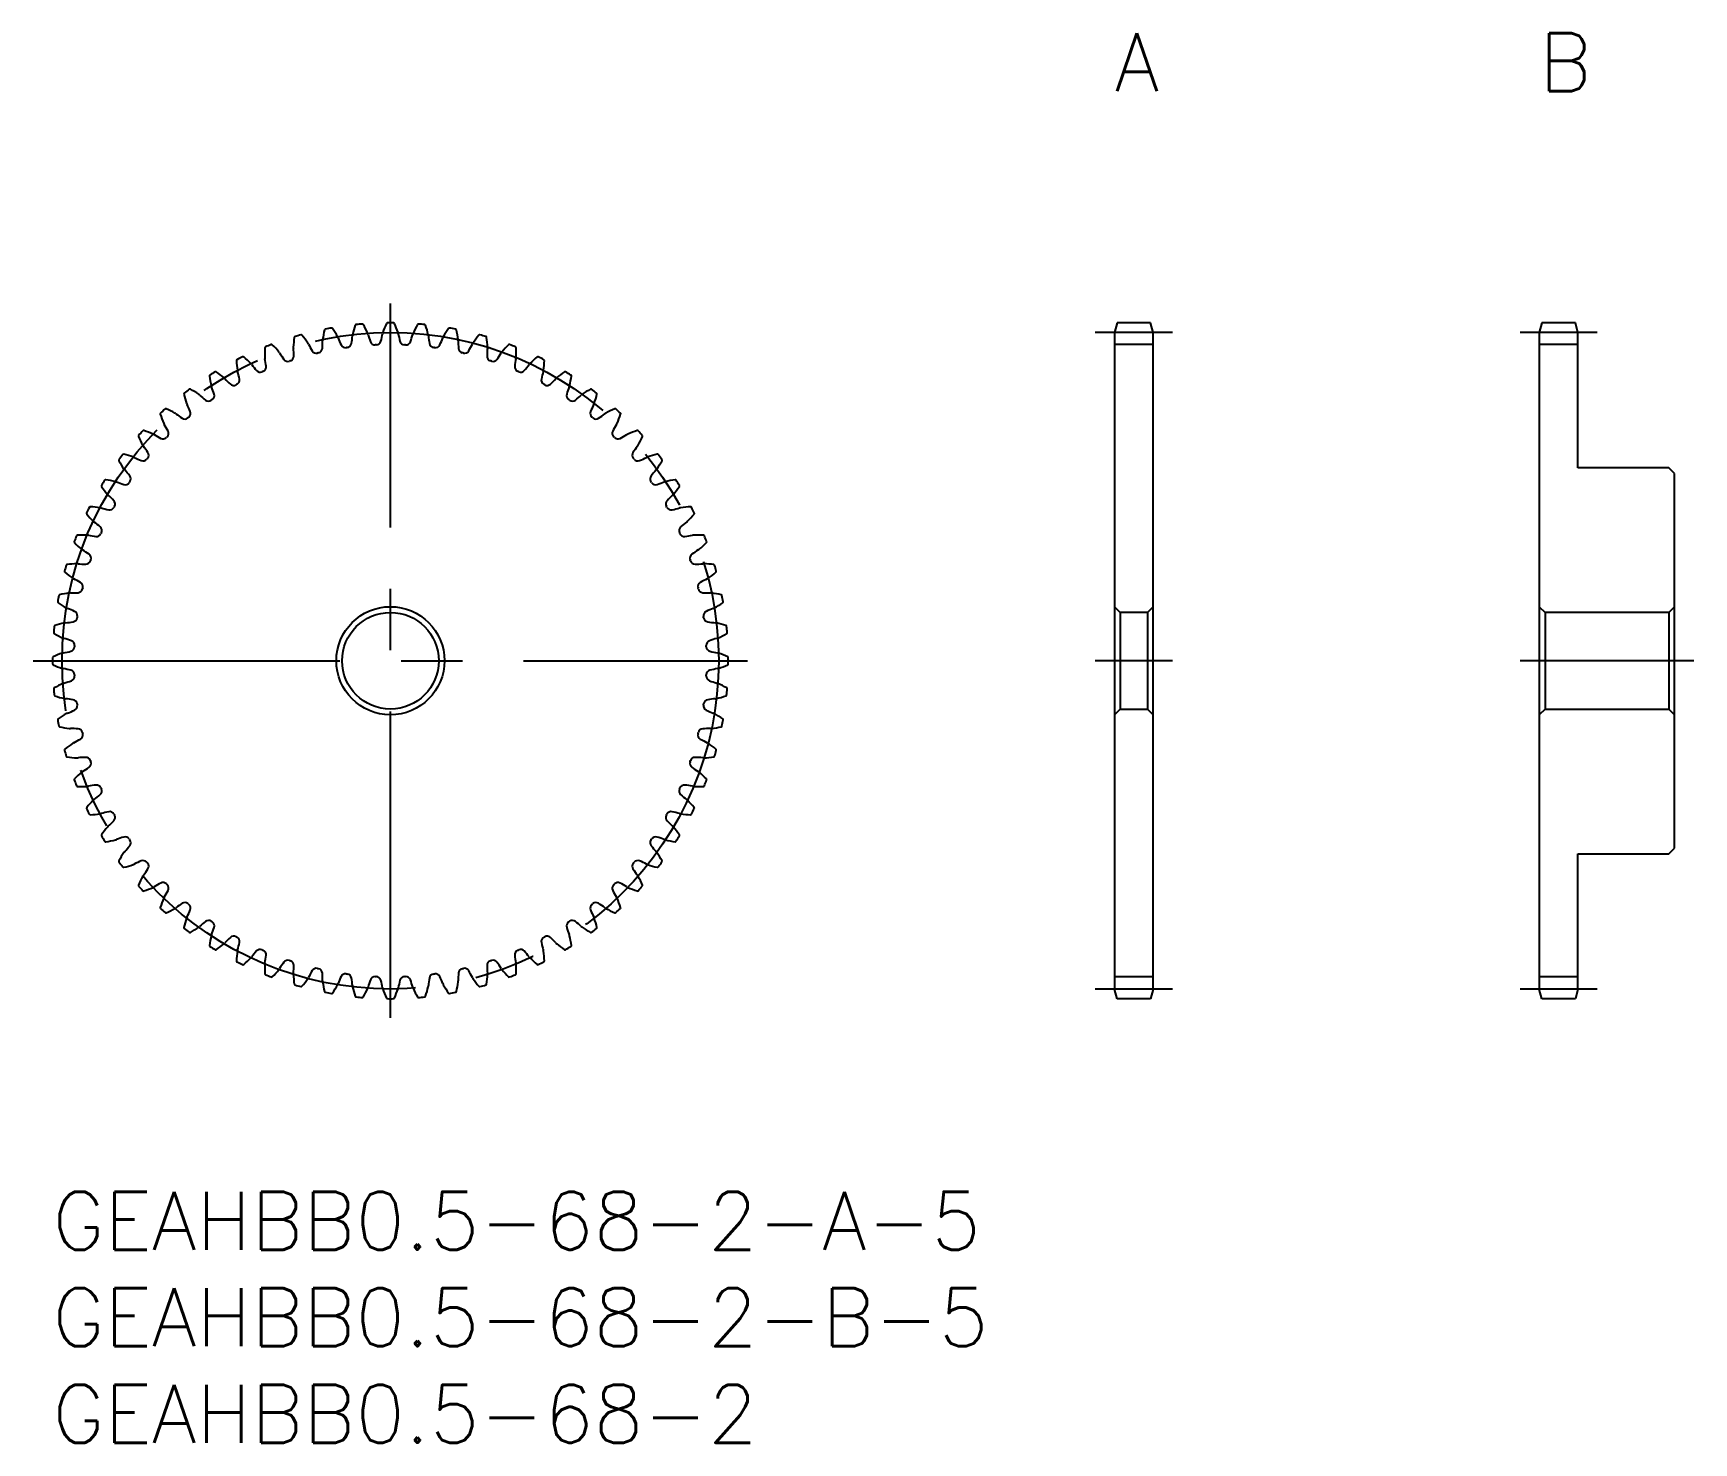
# Model space of a CAD drawing. Extents: x -1 to 85, y -13 to 60.
import ezdxf

# ---------------------------------------------------------------- set-up
doc = ezdxf.new("R2010")
doc.units = 0
doc.header["$LTSCALE"] = 0.5
doc.linetypes.add('CENTER', pattern=[50.8, 31.75, -6.35, 6.35, -6.35])
for name, color, linetype in [('MSM_CENTER', 1, 'CENTER'), ('MSM_CONTINUOUS', 7, 'CONTINUOUS'), ('MSM_PART_NUMBER', 7, 'CONTINUOUS')]:
    doc.layers.add(name, color=color, linetype=linetype)
doc.styles.get("Standard").update_dxf_attribs({"font": 'txt.shx', "height": 3, "bigfont": 'bigfont.shx'})

# ---------------------------------------------------------------- blocks, each defined once
blk = doc.blocks.new('*U2')
at = {"layer": 'MSM_PART_NUMBER'}
blk.add_text('GEAHBB0.5-68-2-A-5', height=3, dxfattribs=at).set_placement((0, -3))
blk = doc.blocks.new('*U3')
at = {"layer": 'MSM_PART_NUMBER'}
blk.add_text('GEAHBB0.5-68-2-B-5', height=3, dxfattribs=at).set_placement((0, -8))
blk = doc.blocks.new('*U4')
at = {"layer": 'MSM_PART_NUMBER'}
blk.add_text('GEAHBB0.5-68-2', height=3, dxfattribs=at).set_placement((0, -13))
blk = doc.blocks.new('*U5')
at = {"layer": 'MSM_PART_NUMBER'}
blk.add_text('A', height=3, dxfattribs=at).set_placement((55, 57))
blk = doc.blocks.new('*U6')
at = {"layer": 'MSM_PART_NUMBER'}
blk.add_text('B', height=3, dxfattribs=at).set_placement((77, 57))

msp = doc.modelspace()

# ---------------------------------------------------------------- linework, layer by layer
at = {"layer": 'MSM_CENTER'}
for p, q in [((17.5, 9), (17.5, 46)), ((58, 44.5), (54, 44.5)), ((80, 44.5), (76, 44.5)), ((-1, 27.5), (36, 27.5)), ((58, 27.5), (54, 27.5)), ((85, 27.5), (76, 27.5)), ((58, 10.5), (54, 10.5)), ((80, 10.5), (76, 10.5))]:
    msp.add_line(p, q, dxfattribs=at)
msp.add_circle((17.5, 27.5), 17, dxfattribs=at)
at = {"layer": 'MSM_CONTINUOUS'}
for p, q in [((55.134, 45), (55, 44.5)), ((56.866, 45), (55.134, 45)), ((57, 44.5), (56.866, 45)), ((77.134, 45), (77, 44.5)), ((78.866, 45), (77.134, 45)), ((79, 44.5), (78.866, 45)), ((55, 44.5), (55, 10.5)), ((57, 43.875), (55, 43.875)), ((57, 10.5), (57, 44.5)), ((77, 44.5), (77, 10.5)), ((79, 43.875), (77, 43.875)), ((79, 37.5), (79, 44.5)), ((83.7, 37.5), (79, 37.5)), ((84, 37.2), (83.7, 37.5)), ((84, 17.8), (84, 37.2)), ((55, 30.3), (55.3, 30)), ((56.7, 30), (57, 30.3)), ((77, 30.3), (77.3, 30)), ((83.7, 30), (84, 30.3)), ((55.3, 30), (55.3, 25)), ((56.7, 30), (55.3, 30)), ((56.7, 30), (56.7, 25)), ((77.3, 30), (77.3, 25)), ((83.7, 30), (77.3, 30)), ((83.7, 30), (83.7, 25)), ((55.3, 25), (55, 24.7)), ((55.3, 25), (56.7, 25)), ((57, 24.7), (56.7, 25)), ((77.3, 25), (77, 24.7)), ((77.3, 25), (83.7, 25)), ((84, 24.7), (83.7, 25)), ((79, 10.5), (79, 17.5)), ((79, 17.5), (83.7, 17.5)), ((83.7, 17.5), (84, 17.8)), ((57, 11.125), (55, 11.125)), ((55.134, 10), (55, 10.5)), ((57, 10.5), (56.866, 10)), ((79, 11.125), (77, 11.125)), ((77.134, 10), (77, 10.5)), ((79, 10.5), (78.866, 10)), ((56.866, 10), (55.134, 10)), ((78.866, 10), (77.134, 10))]:
    msp.add_line(p, q, dxfattribs=at)
for radius in [2.8, 2.5]:
    msp.add_circle((17.5, 27.5), radius, dxfattribs=at)
for centre, radius, start, end in [((17.5, 27.5), 17.5, 100.05427, 101.1222), ((14.454, 44.682), 0.05, 34.40831, 100.05429), ((21.054, 43.075), 5.667, 161.47404, 166.61765), ((15.728, 44.86), 0.05, 95.82847, 161.47407), ((17.5, 27.5), 17.5, 94.76015, 95.82808), ((16.052, 44.89), 0.05, 29.1142, 94.76013), ((11.145, 42.157), 5.667, 23.97059, 29.1142), ((22.476, 42.681), 5.667, 156.17992, 161.32353), ((17.337, 44.949), 0.05, 90.53397, 156.17995), ((17.5, 27.5), 17.5, 89.46603, 90.53397), ((17.663, 44.949), 0.05, 23.82008, 89.46603), ((12.524, 42.681), 5.667, 18.67647, 23.82008), ((23.855, 42.157), 5.667, 150.8858, 156.02941), ((18.948, 44.89), 0.05, 85.23946, 150.88573), ((17.5, 27.5), 17.5, 84.17192, 85.23985), ((19.272, 44.86), 0.05, 18.52596, 84.17201), ((13.946, 43.075), 5.667, 13.38235, 18.52596), ((20.546, 44.682), 0.05, 79.94534, 145.59161), ((17.5, 27.5), 17.5, 78.8778, 79.94573), ((17.5, 27.5), 17.5, 110.6425, 111.71044), ((11.348, 43.83), 0.05, 44.99655, 110.64253), ((7.376, 39.858), 5.667, 39.85294, 44.99655), ((18.131, 43.463), 5.667, 172.06227, 177.20588), ((12.568, 44.239), 0.05, 106.41632, 172.06224), ((17.5, 27.5), 17.5, 105.34839, 106.41632), ((12.881, 44.328), 0.05, 39.70243, 105.34842), ((8.56, 40.74), 5.667, 34.55882, 39.70243), ((12.885, 43.719), 0.414, 26.01486, 34.55882), ((17.956, 46.201), 5.231, 206.08944, 210.46292), ((8.756, 44.038), 5.231, 356.00767, 0.38114), ((14.401, 44.076), 0.414, 171.91176, 180.45573), ((19.601, 43.337), 5.667, 166.76816, 171.91176), ((14.134, 44.622), 0.05, 101.12259, 166.76819), ((9.82, 41.508), 5.667, 29.26471, 34.40831), ((14.401, 44.076), 0.414, 20.72074, 29.26471), ((19.679, 46.079), 5.231, 200.79533, 205.16881), ((15.235, 43.97), 0.25, 277.83026, 350.71357), ((10.32, 44.774), 5.231, 350.71355, 355.08703), ((15.944, 44.291), 0.414, 166.61765, 175.16161), ((15.944, 44.291), 0.414, 15.42662, 23.97059), ((21.384, 45.799), 5.231, 195.50121, 199.87469), ((16.7, 44.106), 0.25, 199.8747, 272.75797), ((16.764, 44.109), 0.25, 272.53614, 345.41943), ((11.944, 45.363), 5.231, 345.41943, 349.79291), ((17.5, 44.363), 0.414, 161.32353, 169.86749), ((17.5, 44.363), 0.414, 10.13251, 18.67647), ((23.056, 45.363), 5.231, 190.20709, 194.58057), ((18.236, 44.109), 0.25, 194.58058, 267.46386), ((18.3, 44.106), 0.25, 267.24203, 340.12533), ((13.616, 45.799), 5.231, 340.12531, 344.49879), ((19.056, 44.291), 0.414, 156.02939, 164.57338), ((19.056, 44.291), 0.414, 4.83839, 13.38237), ((24.68, 44.774), 5.231, 184.91297, 189.28645), ((19.765, 43.97), 0.25, 189.28642, 262.16974), ((15.321, 46.079), 5.231, 334.8312, 339.20467), ((20.599, 44.076), 0.414, 150.73527, 159.27926), ((25.18, 41.508), 5.667, 145.59169, 150.73529), ((20.866, 44.622), 0.05, 13.23184, 78.87789), ((15.399, 43.337), 5.667, 8.08824, 13.23184), ((20.599, 44.076), 0.414, 359.54427, 8.08826), ((26.244, 44.038), 5.231, 179.61886, 183.99233), ((17.044, 46.201), 5.231, 329.53708, 333.91056), ((22.115, 43.719), 0.414, 145.44116, 153.98514), ((26.44, 40.74), 5.667, 140.29757, 145.44117), ((22.119, 44.328), 0.05, 74.65123, 140.2975), ((17.5, 27.5), 17.5, 73.58368, 74.65161), ((22.432, 44.239), 0.05, 7.93773, 73.58378), ((16.869, 43.463), 5.667, 2.79412, 7.93773), ((27.624, 39.858), 5.667, 135.00345, 140.14706), ((23.652, 43.83), 0.05, 69.35711, 135.00338), ((17.5, 27.5), 17.5, 68.28956, 69.35749), ((9.577, 43.047), 0.05, 117.00455, 182.65048), ((15.187, 43.307), 5.667, 182.65051, 187.79412), ((17.5, 27.5), 17.5, 115.93662, 117.00455), ((9.868, 43.192), 0.05, 50.29067, 115.93665), ((6.279, 38.872), 5.667, 45.14706, 50.29067), ((16.656, 43.453), 5.667, 177.35639, 182.5), ((11.408, 43.224), 0.414, 182.5, 191.04396), ((11.045, 43.712), 0.05, 111.71044, 177.35636), ((5.866, 42.149), 5.231, 6.5959, 10.96938), ((11.408, 43.224), 0.414, 31.30898, 39.85294), ((16.228, 46.163), 5.231, 211.38356, 215.75704), ((12.186, 43.253), 0.25, 215.75703, 288.64033), ((17.5, 27.5), 16.375, 108.4185, 108.64033), ((12.247, 43.273), 0.25, 288.4185, 1.3018), ((12.885, 43.719), 0.414, 177.20588, 185.74985), ((7.268, 43.16), 5.231, 1.30178, 5.67526), ((13.662, 43.676), 0.25, 210.46291, 283.34621), ((17.5, 27.5), 16.375, 103.12438, 103.34621), ((13.725, 43.691), 0.25, 283.12438, 356.00768), ((15.171, 43.961), 0.25, 205.16882, 278.05209), ((17.5, 27.5), 16.375, 97.83026, 98.05209), ((17.5, 27.5), 16.375, 92.53614, 92.75797), ((17.5, 27.5), 16.375, 87.24203, 87.46386), ((17.5, 27.5), 16.375, 81.94791, 82.16974), ((19.829, 43.961), 0.25, 261.94791, 334.83122), ((21.275, 43.691), 0.25, 183.9923, 256.87562), ((17.5, 27.5), 16.375, 76.65379, 76.87562), ((21.338, 43.676), 0.25, 256.65379, 329.53711), ((27.732, 43.16), 5.231, 174.32474, 178.69822), ((22.753, 43.273), 0.25, 178.69818, 251.5815), ((22.115, 43.719), 0.414, 354.25015, 2.79414), ((17.5, 27.5), 16.375, 71.35967, 71.5815), ((22.814, 43.253), 0.25, 251.35967, 324.24299), ((18.772, 46.163), 5.231, 324.24296, 328.61644), ((23.592, 43.224), 0.414, 140.14704, 148.69102), ((29.134, 42.149), 5.231, 169.03062, 173.4041), ((23.955, 43.712), 0.05, 2.64361, 68.28966), ((23.592, 43.224), 0.414, 348.95604, 357.50002), ((18.344, 43.453), 5.667, 357.5, 2.64361), ((28.721, 38.872), 5.667, 129.70933, 134.85294), ((25.132, 43.192), 0.05, 64.06338, 129.70926), ((17.5, 27.5), 17.5, 62.99545, 64.06338), ((19.813, 43.307), 5.667, 352.20588, 357.34949), ((25.423, 43.047), 0.05, 357.34949, 62.99554), ((8.176, 42.25), 0.05, 122.29867, 187.9446), ((13.739, 43.026), 5.667, 187.94463, 193.08824), ((17.5, 27.5), 17.5, 121.23074, 122.29867), ((8.452, 42.421), 0.05, 55.58478, 121.23077), ((5.278, 37.788), 5.667, 50.44118, 55.58478), ((8.623, 41.837), 0.414, 41.89721, 50.44117), ((9.984, 42.595), 0.414, 187.79412, 196.33808), ((4.564, 41.013), 5.231, 11.89002, 16.2635), ((9.984, 42.595), 0.414, 36.60309, 45.14705), ((14.511, 45.966), 5.231, 216.67768, 221.05116), ((10.755, 42.695), 0.25, 221.05114, 293.93444), ((17.5, 27.5), 16.375, 113.71261, 113.93444), ((10.814, 42.721), 0.25, 293.71261, 6.59592), ((24.186, 42.721), 0.25, 173.40406, 246.28739), ((17.5, 27.5), 16.375, 66.06556, 66.28739), ((24.245, 42.695), 0.25, 246.06556, 318.94887), ((20.489, 45.966), 5.231, 318.94884, 323.32232), ((25.016, 42.595), 0.414, 134.85292, 143.39691), ((30.436, 41.013), 5.231, 163.7365, 168.10998), ((25.016, 42.595), 0.414, 343.66192, 352.2059), ((26.377, 41.837), 0.414, 129.5588, 138.10279), ((29.722, 37.788), 5.667, 124.41521, 129.55882), ((26.548, 42.421), 0.05, 58.76926, 124.41515), ((17.5, 27.5), 17.5, 57.70133, 58.76926), ((21.261, 43.026), 5.667, 346.91177, 352.05537), ((26.824, 42.25), 0.05, 352.05537, 57.70142), ((6.855, 41.327), 0.05, 127.59279, 193.23871), ((12.322, 42.613), 5.667, 193.23874, 198.38235), ((17.5, 27.5), 17.5, 126.52486, 127.59279), ((7.114, 41.523), 0.05, 60.8789, 126.52489), ((4.381, 36.616), 5.667, 55.73529, 60.8789), ((7.338, 40.957), 0.414, 47.19133, 55.73529), ((8.623, 41.837), 0.414, 193.08825, 201.6322), ((3.373, 39.762), 5.231, 17.18414, 21.55761), ((8.131, 41.234), 0.25, 304.30085, 17.18415), ((12.82, 45.612), 5.231, 221.9718, 226.34528), ((9.382, 42.008), 0.25, 226.34526, 299.22856), ((17.5, 27.5), 16.375, 119.00673, 119.22856), ((9.438, 42.04), 0.25, 299.00673, 11.89002), ((25.562, 42.04), 0.25, 168.10995, 240.99327), ((17.5, 27.5), 16.375, 60.77144, 60.99327), ((25.618, 42.008), 0.25, 240.77144, 313.65474), ((22.18, 45.612), 5.231, 313.65472, 318.0282), ((26.869, 41.234), 0.25, 162.81583, 235.69915), ((31.627, 39.762), 5.231, 158.44239, 162.81586), ((26.377, 41.837), 0.414, 338.3678, 346.91178), ((27.662, 40.957), 0.414, 124.26469, 132.80867), ((30.619, 36.616), 5.667, 119.1211, 124.2647), ((27.886, 41.523), 0.05, 53.47514, 119.12103), ((17.5, 27.5), 17.5, 52.40721, 53.47514), ((22.678, 42.613), 5.667, 341.61765, 346.76126), ((28.145, 41.327), 0.05, 346.76126, 52.4073), ((17.5, 27.5), 17.5, 131.81898, 132.88691), ((5.865, 40.505), 0.05, 66.17302, 131.819), ((3.596, 35.367), 5.667, 61.02941, 66.17302), ((7.338, 40.957), 0.414, 198.38235, 206.92632), ((2.302, 38.406), 5.231, 22.47825, 26.85173), ((11.169, 45.103), 5.231, 227.26591, 231.63939), ((8.078, 41.197), 0.25, 231.63938, 304.52268), ((17.5, 27.5), 16.375, 124.30085, 124.52268), ((17.5, 27.5), 16.375, 55.47732, 55.69915), ((26.922, 41.197), 0.25, 235.47732, 308.36064), ((23.831, 45.103), 5.231, 308.36061, 312.73409), ((32.698, 38.406), 5.231, 153.14827, 157.52175), ((27.662, 40.957), 0.414, 333.07368, 341.61767), ((31.404, 35.367), 5.667, 113.82698, 118.97059), ((29.135, 40.505), 0.05, 48.18102, 113.82691), ((17.5, 27.5), 17.5, 47.11309, 48.18102), ((5.624, 40.286), 0.05, 132.88652, 198.53283), ((10.95, 42.071), 5.667, 198.53286, 203.67647), ((6.14, 39.962), 0.414, 203.67645, 212.22044), ((1.36, 36.958), 5.231, 27.77237, 32.14585), ((6.14, 39.962), 0.414, 52.48545, 61.02941), ((9.572, 44.444), 5.231, 232.56003, 236.93351), ((6.854, 40.27), 0.25, 236.9335, 309.8168), ((17.5, 27.5), 16.375, 129.59497, 129.8168), ((6.904, 40.311), 0.25, 309.59497, 22.47825), ((28.096, 40.311), 0.25, 157.52171, 230.40503), ((17.5, 27.5), 16.375, 50.1832, 50.40503), ((28.146, 40.27), 0.25, 230.1832, 303.06652), ((25.428, 44.444), 5.231, 303.06649, 307.43997), ((28.86, 39.962), 0.414, 118.97057, 127.51455), ((33.64, 36.958), 5.231, 147.85415, 152.22763), ((28.86, 39.962), 0.414, 327.77956, 336.32355), ((24.05, 42.071), 5.667, 336.32353, 341.46714), ((29.376, 40.286), 0.05, 341.46714, 47.11319), ((4.495, 39.135), 0.05, 138.18064, 203.82695), ((9.633, 41.404), 5.667, 203.82698, 208.97059), ((17.5, 27.5), 17.5, 137.11309, 138.18102), ((4.714, 39.376), 0.05, 71.46714, 137.11312), ((2.929, 34.05), 5.667, 66.32353, 71.46714), ((5.038, 38.86), 0.414, 57.77956, 66.32352), ((8.042, 43.64), 5.231, 237.85415, 242.22763), ((5.722, 39.233), 0.25, 242.22761, 315.11092), ((17.5, 27.5), 16.375, 134.88908, 135.11092), ((5.767, 39.278), 0.25, 314.88908, 27.77237), ((29.233, 39.278), 0.25, 152.2276, 225.11092), ((17.5, 27.5), 16.375, 44.88908, 45.11092), ((29.278, 39.233), 0.25, 224.88908, 297.77239), ((26.958, 43.64), 5.231, 297.77237, 302.14585), ((29.962, 38.86), 0.414, 113.67645, 122.22044), ((32.071, 34.05), 5.667, 108.53286, 113.67647), ((30.286, 39.376), 0.05, 42.88691, 108.5328), ((17.5, 27.5), 17.5, 41.81898, 42.88691), ((25.367, 41.404), 5.667, 331.02941, 336.17302), ((30.505, 39.135), 0.05, 336.17302, 41.81907), ((3.477, 37.886), 0.05, 143.47476, 209.12106), ((8.384, 40.619), 5.667, 209.1211, 214.26471), ((17.5, 27.5), 17.5, 142.40721, 143.47514), ((3.673, 38.145), 0.05, 76.76126, 142.40725), ((2.387, 32.678), 5.667, 71.61765, 76.76126), ((4.043, 37.662), 0.414, 63.07368, 71.61764), ((6.594, 42.698), 5.231, 243.14827, 247.52175), ((4.689, 38.096), 0.25, 247.52173, 320.40503), ((5.038, 38.86), 0.414, 208.97057, 217.51455), ((0.556, 35.428), 5.231, 33.06649, 37.43997), ((17.5, 27.5), 16.375, 140.1832, 140.40503), ((4.73, 38.146), 0.25, 320.1832, 33.06651), ((30.27, 38.146), 0.25, 146.93348, 219.8168), ((34.444, 35.428), 5.231, 142.56003, 146.93351), ((17.5, 27.5), 16.375, 39.59497, 39.8168), ((30.311, 38.096), 0.25, 219.59497, 292.47828), ((29.962, 38.86), 0.414, 322.48545, 331.02943), ((28.406, 42.698), 5.231, 292.47825, 296.85173), ((30.957, 37.662), 0.414, 108.38233, 116.92632), ((32.613, 32.678), 5.667, 103.23874, 108.38235), ((26.616, 40.619), 5.667, 325.7353, 330.8789), ((31.327, 38.145), 0.05, 37.59279, 103.23868), ((17.5, 27.5), 17.5, 36.52486, 37.59279), ((31.523, 37.886), 0.05, 330.8789, 36.52495), ((4.043, 37.662), 0.414, 214.26471, 222.80867), ((-0.103, 33.831), 5.231, 38.36061, 42.73409), ((3.803, 36.922), 0.25, 325.47732, 38.36063), ((31.197, 36.922), 0.25, 141.63936, 214.52268), ((35.103, 33.831), 5.231, 137.26591, 141.63939), ((30.957, 37.662), 0.414, 317.19133, 325.73531), ((2.579, 36.548), 0.05, 148.76926, 214.41518), ((17.5, 27.5), 17.5, 147.70133, 148.76926), ((7.212, 39.722), 5.667, 214.41521, 219.55882), ((2.75, 36.824), 0.05, 82.05537, 147.70137), ((1.974, 31.261), 5.667, 76.91176, 82.05537), ((3.163, 36.377), 0.414, 68.3678, 76.91176), ((5.238, 41.627), 5.231, 248.44239, 252.81586), ((3.766, 36.869), 0.25, 252.81585, 325.69915), ((17.5, 27.5), 16.375, 145.47732, 145.69915), ((17.5, 27.5), 16.375, 34.30085, 34.52268), ((31.234, 36.869), 0.25, 214.30085, 287.18417), ((29.762, 41.627), 5.231, 287.18414, 291.55761), ((31.837, 36.377), 0.414, 103.08822, 111.6322), ((33.026, 31.261), 5.667, 97.94463, 103.08823), ((27.788, 39.722), 5.667, 320.44118, 325.58478), ((32.25, 36.824), 0.05, 32.29867, 97.94456), ((17.5, 27.5), 17.5, 31.23074, 32.29867), ((32.421, 36.548), 0.05, 325.58478, 31.23083), ((17.5, 27.5), 17.5, 152.99545, 154.06338), ((1.953, 35.423), 0.05, 87.34949, 152.99549), ((1.693, 29.813), 5.667, 82.20588, 87.34949), ((2.405, 35.016), 0.414, 73.66192, 82.20587), ((3.987, 40.436), 5.231, 253.7365, 258.10998), ((3.163, 36.377), 0.414, 219.55882, 228.10279), ((-0.612, 32.18), 5.231, 43.65472, 48.0282), ((2.96, 35.562), 0.25, 258.10996, 330.99327), ((2.992, 35.618), 0.25, 330.77144, 43.65472), ((17.5, 27.5), 16.375, 150.77144, 150.99327), ((32.008, 35.618), 0.25, 136.34524, 209.22856), ((17.5, 27.5), 16.375, 29.00673, 29.22856), ((32.04, 35.562), 0.25, 209.00673, 281.89005), ((35.612, 32.18), 5.231, 131.9718, 136.34528), ((31.013, 40.436), 5.231, 281.89002, 286.2635), ((31.837, 36.377), 0.414, 311.89721, 320.4412), ((32.595, 35.016), 0.414, 97.7941, 106.33808), ((33.307, 29.813), 5.667, 92.65051, 97.79412), ((33.047, 35.423), 0.05, 27.00455, 92.65044), ((17.5, 27.5), 17.5, 25.93662, 27.00455), ((1.808, 35.132), 0.05, 154.06338, 219.70929), ((6.128, 38.721), 5.667, 219.70933, 224.85294), ((2.405, 35.016), 0.414, 224.85294, 233.39691), ((-0.966, 30.489), 5.231, 48.94884, 53.32232), ((2.305, 34.245), 0.25, 336.06556, 48.94884), ((32.695, 34.245), 0.25, 131.05113, 203.93444), ((35.966, 30.489), 5.231, 126.67768, 131.05116), ((32.595, 35.016), 0.414, 306.60309, 315.14708), ((28.872, 38.721), 5.667, 315.14706, 320.29067), ((33.192, 35.132), 0.05, 320.29067, 25.93672), ((1.17, 33.652), 0.05, 159.3575, 225.00341), ((17.5, 27.5), 17.5, 158.28956, 159.3575), ((5.142, 37.624), 5.667, 225.00345, 230.14706), ((1.288, 33.955), 0.05, 92.64361, 158.28961), ((1.547, 28.344), 5.667, 87.5, 92.64361), ((1.776, 33.592), 0.414, 78.95604, 87.50001), ((2.851, 39.134), 5.231, 259.03062, 263.4041), ((2.279, 34.186), 0.25, 263.40408, 336.28739), ((17.5, 27.5), 16.375, 156.06556, 156.28739), ((17.5, 27.5), 16.375, 23.71261, 23.93444), ((32.721, 34.186), 0.25, 203.71261, 276.59593), ((32.149, 39.134), 5.231, 276.5959, 280.96938), ((33.224, 33.592), 0.414, 92.49998, 101.04396), ((33.453, 28.344), 5.667, 87.35639, 92.5), ((29.858, 37.624), 5.667, 309.85294, 314.99655), ((33.712, 33.955), 0.05, 21.71044, 87.35633), ((17.5, 27.5), 17.5, 20.6425, 21.71044), ((33.83, 33.652), 0.05, 314.99655, 20.6426), ((1.776, 33.592), 0.414, 230.14704, 238.69102), ((-1.163, 28.772), 5.231, 54.24296, 58.61644), ((1.747, 32.814), 0.25, 341.35967, 54.24298), ((17.5, 27.5), 16.375, 161.35967, 161.5815), ((33.253, 32.814), 0.25, 125.75701, 198.64033), ((17.5, 27.5), 16.375, 18.4185, 18.64033), ((36.163, 28.772), 5.231, 121.38356, 125.75704), ((33.224, 33.592), 0.414, 301.30898, 309.85296), ((0.672, 32.119), 0.05, 164.65161, 230.29753), ((17.5, 27.5), 17.5, 163.58368, 164.65161), ((4.26, 36.44), 5.667, 230.29757, 235.44118), ((0.761, 32.432), 0.05, 97.93773, 163.58373), ((1.537, 26.869), 5.667, 92.79412, 97.93773), ((1.281, 32.115), 0.414, 84.25015, 92.79411), ((1.84, 37.732), 5.231, 264.32474, 268.69822), ((1.727, 32.753), 0.25, 268.6982, 341.5815), ((33.273, 32.753), 0.25, 198.4185, 271.3018), ((33.16, 37.732), 5.231, 271.30178, 275.67526), ((33.719, 32.115), 0.414, 87.20587, 95.74985), ((33.463, 26.869), 5.667, 82.06227, 87.20588), ((30.74, 36.44), 5.667, 304.55883, 309.70243), ((34.239, 32.432), 0.05, 16.41632, 82.06221), ((17.5, 27.5), 17.5, 15.34839, 16.41632), ((34.328, 32.119), 0.05, 309.70243, 15.34848), ((1.663, 25.399), 5.667, 98.08824, 103.23184), ((0.924, 30.599), 0.414, 89.54427, 98.08823), ((0.962, 36.244), 5.231, 269.61886, 273.99233), ((1.281, 32.115), 0.414, 235.44118, 243.98514), ((-1.201, 27.044), 5.231, 59.53708, 63.91056), ((1.309, 31.275), 0.25, 273.99231, 346.87562), ((1.324, 31.338), 0.25, 346.65379, 59.5371), ((17.5, 27.5), 16.375, 166.65379, 166.87562), ((33.676, 31.338), 0.25, 120.46289, 193.34621), ((17.5, 27.5), 16.375, 13.12438, 13.34621), ((33.691, 31.275), 0.25, 193.12438, 266.00768), ((36.201, 27.044), 5.231, 116.08944, 120.46292), ((34.038, 36.244), 5.231, 266.00767, 270.38114), ((33.719, 32.115), 0.414, 296.01486, 304.55884), ((34.076, 30.599), 0.414, 81.91175, 90.45573), ((33.337, 25.399), 5.667, 76.76816, 81.91176), ((0.318, 30.546), 0.05, 169.94573, 235.59165), ((17.5, 27.5), 17.5, 168.8778, 169.94573), ((3.492, 35.18), 5.667, 235.59169, 240.73529), ((0.378, 30.866), 0.05, 103.23184, 168.87785), ((0.924, 30.599), 0.414, 240.73528, 249.27926), ((-1.079, 25.321), 5.231, 64.83119, 69.20467), ((36.079, 25.321), 5.231, 110.79533, 115.1688), ((34.076, 30.599), 0.414, 290.72074, 299.26472), ((31.508, 35.18), 5.667, 299.26471, 304.40831), ((34.622, 30.866), 0.05, 11.1222, 76.76809), ((17.5, 27.5), 17.5, 10.05427, 11.1222), ((34.682, 30.546), 0.05, 304.40831, 10.05436), ((17.5, 27.5), 17.5, 174.17192, 175.23985), ((0.14, 29.272), 0.05, 108.52596, 174.17196), ((1.925, 23.946), 5.667, 103.38235, 108.52596), ((0.709, 29.056), 0.414, 94.83839, 103.38234), ((0.226, 34.68), 5.231, 274.91297, 279.28645), ((1.03, 29.765), 0.25, 279.28643, 352.16974), ((1.039, 29.829), 0.25, 351.94791, 64.83119), ((17.5, 27.5), 16.375, 171.94791, 172.16974), ((33.961, 29.829), 0.25, 115.16877, 188.05209), ((17.5, 27.5), 16.375, 7.83026, 8.05209), ((33.97, 29.765), 0.25, 187.83026, 260.71358), ((34.774, 34.68), 5.231, 260.71355, 265.08703), ((34.291, 29.056), 0.414, 76.61763, 85.16161), ((33.075, 23.946), 5.667, 71.47404, 76.61765), ((34.86, 29.272), 0.05, 5.82808, 71.47397), ((17.5, 27.5), 17.5, 4.76015, 5.82808), ((0.11, 28.948), 0.05, 175.23985, 240.88576), ((2.843, 33.855), 5.667, 240.8858, 246.02941), ((0.709, 29.056), 0.414, 246.02939, 254.57338), ((-0.799, 23.616), 5.231, 70.12531, 74.49879), ((0.894, 28.3), 0.25, 357.24203, 70.12531), ((34.106, 28.3), 0.25, 109.87466, 182.75797), ((35.799, 23.616), 5.231, 105.50121, 109.87469), ((34.291, 29.056), 0.414, 285.42662, 293.97061), ((32.157, 33.855), 5.667, 293.97059, 299.1142), ((34.89, 28.948), 0.05, 299.1142, 4.76024), ((17.5, 27.5), 17.5, 179.46603, 180.53397), ((0.051, 27.663), 0.05, 113.82008, 179.46608), ((2.319, 22.524), 5.667, 108.67647, 113.82008), ((0.637, 27.5), 0.414, 100.13251, 108.67646), ((-0.363, 33.056), 5.231, 280.20709, 284.58057), ((0.891, 28.236), 0.25, 284.58055, 357.46386), ((17.5, 27.5), 16.375, 177.24203, 177.46386), ((17.5, 27.5), 16.375, 2.53614, 2.75797), ((34.109, 28.236), 0.25, 182.53614, 255.41945), ((35.363, 33.056), 5.231, 255.41943, 259.79291), ((34.363, 27.5), 0.414, 71.32351, 79.86749), ((32.681, 22.524), 5.667, 66.17992, 71.32353), ((34.949, 27.663), 0.05, 0.53397, 66.17986), ((17.5, 27.5), 17.5, 359.46603, 0.53397), ((0.051, 27.337), 0.05, 180.53397, 246.17988), ((2.319, 32.476), 5.667, 246.17992, 251.32353), ((0.637, 27.5), 0.414, 251.32352, 259.86749), ((-0.363, 21.944), 5.231, 75.41943, 79.79291), ((0.891, 26.764), 0.25, 2.53614, 75.41945), ((0.894, 26.7), 0.25, 289.87467, 2.75797), ((17.5, 27.5), 16.375, 182.53614, 182.75797), ((17.5, 27.5), 16.375, 357.24203, 357.46386), ((34.106, 26.7), 0.25, 177.24203, 250.12534), ((34.109, 26.764), 0.25, 104.58054, 177.46386), ((35.363, 21.944), 5.231, 100.20709, 104.58057), ((34.363, 27.5), 0.414, 280.13251, 288.67649), ((32.681, 32.476), 5.667, 288.67647, 293.82008), ((34.949, 27.337), 0.05, 293.82008, 359.46612), ((0.11, 26.052), 0.05, 119.1142, 184.7602), ((17.5, 27.5), 17.5, 184.76015, 185.82808), ((2.843, 21.145), 5.667, 113.97059, 119.1142), ((0.709, 25.944), 0.414, 105.42662, 113.9706), ((-0.799, 31.384), 5.231, 285.50121, 289.87469), ((35.799, 31.384), 5.231, 250.12531, 254.49879), ((34.291, 25.944), 0.414, 66.02939, 74.57338), ((32.157, 21.145), 5.667, 60.8858, 66.02941), ((17.5, 27.5), 17.5, 354.17192, 355.23985), ((34.89, 26.052), 0.05, 355.23985, 60.88574), ((0.14, 25.728), 0.05, 185.82808, 251.474), ((1.925, 31.054), 5.667, 251.47404, 256.61765), ((0.709, 25.944), 0.414, 256.61763, 265.16161), ((0.226, 20.32), 5.231, 80.71355, 85.08703), ((-1.079, 29.679), 5.231, 290.79533, 295.16881), ((1.03, 25.235), 0.25, 7.83026, 80.71357), ((1.039, 25.171), 0.25, 295.16878, 8.05209), ((17.5, 27.5), 16.375, 187.83026, 188.05209), ((33.961, 25.171), 0.25, 171.94791, 244.83121), ((17.5, 27.5), 16.375, 351.94791, 352.16974), ((33.97, 25.235), 0.25, 99.28642, 172.16974), ((36.079, 29.679), 5.231, 244.83119, 249.20467), ((34.774, 20.32), 5.231, 94.91297, 99.28645), ((34.291, 25.944), 0.414, 274.83839, 283.38237), ((33.075, 31.054), 5.667, 283.38235, 288.52596), ((34.86, 25.728), 0.05, 288.52596, 354.172), ((0.318, 24.454), 0.05, 124.40831, 190.05432), ((17.5, 27.5), 17.5, 190.05427, 191.1222), ((3.492, 19.82), 5.667, 119.26471, 124.40831), ((0.378, 24.134), 0.05, 191.1222, 256.76811), ((1.663, 29.601), 5.667, 256.76816, 261.91176), ((0.924, 24.401), 0.414, 110.72074, 119.26472), ((33.337, 29.601), 5.667, 278.08824, 283.23184), ((34.076, 24.401), 0.414, 60.73528, 69.27926), ((31.508, 19.82), 5.667, 55.59169, 60.73529), ((34.622, 24.134), 0.05, 283.23184, 348.87788), ((17.5, 27.5), 17.5, 348.8778, 349.94573), ((34.682, 24.454), 0.05, 349.94573, 55.59162), ((4.26, 18.56), 5.667, 124.55882, 129.70243), ((0.924, 24.401), 0.414, 261.91175, 270.45573), ((0.962, 18.756), 5.231, 86.00767, 90.38114), ((1.281, 22.885), 0.414, 116.01486, 124.55883), ((-1.201, 27.956), 5.231, 296.08944, 300.46292), ((1.309, 23.725), 0.25, 13.12438, 86.00768), ((1.324, 23.662), 0.25, 300.4629, 13.34621), ((17.5, 27.5), 16.375, 193.12438, 193.34621), ((33.676, 23.662), 0.25, 166.65379, 239.5371), ((17.5, 27.5), 16.375, 346.65379, 346.87562), ((33.691, 23.725), 0.25, 93.9923, 166.87562), ((36.201, 27.956), 5.231, 239.53708, 243.91056), ((34.038, 18.756), 5.231, 89.61886, 93.99233), ((33.719, 22.885), 0.414, 55.44116, 63.98514), ((30.74, 18.56), 5.667, 50.29757, 55.44117), ((34.076, 24.401), 0.414, 269.54427, 278.08825), ((0.672, 22.881), 0.05, 129.70243, 195.34844), ((17.5, 27.5), 17.5, 195.34839, 196.41632), ((0.761, 22.568), 0.05, 196.41632, 262.06223), ((1.537, 28.131), 5.667, 262.06227, 267.20588), ((1.281, 22.885), 0.414, 267.20587, 275.74985), ((1.84, 17.268), 5.231, 91.30178, 95.67526), ((1.727, 22.247), 0.25, 18.4185, 91.3018), ((33.273, 22.247), 0.25, 88.69819, 161.5815), ((33.16, 17.268), 5.231, 84.32474, 88.69822), ((33.719, 22.885), 0.414, 264.25015, 272.79413), ((33.463, 28.131), 5.667, 272.79412, 277.93773), ((34.239, 22.568), 0.05, 277.93773, 343.58376), ((17.5, 27.5), 17.5, 343.58368, 344.65161), ((34.328, 22.881), 0.05, 344.65123, 50.29751), ((5.142, 17.376), 5.667, 129.85294, 134.99655), ((1.776, 21.408), 0.414, 121.30898, 129.85295), ((-1.163, 26.228), 5.231, 301.38356, 305.75704), ((1.747, 22.186), 0.25, 305.75702, 18.64033), ((17.5, 27.5), 16.375, 198.4185, 198.64033), ((33.253, 22.186), 0.25, 161.35967, 234.24299), ((17.5, 27.5), 16.375, 341.35967, 341.5815), ((36.163, 26.228), 5.231, 234.24296, 238.61644), ((33.224, 21.408), 0.414, 50.14704, 58.69102), ((29.858, 17.376), 5.667, 45.00345, 50.14706), ((1.17, 21.348), 0.05, 134.99655, 200.64256), ((17.5, 27.5), 17.5, 200.6425, 201.71044), ((1.288, 21.045), 0.05, 201.71044, 267.35635), ((1.547, 26.656), 5.667, 267.35639, 272.5), ((1.776, 21.408), 0.414, 272.49998, 281.04396), ((2.851, 15.866), 5.231, 96.5959, 100.96938), ((2.279, 20.814), 0.25, 23.71261, 96.59592), ((2.305, 20.755), 0.25, 311.05114, 23.93444), ((17.5, 27.5), 16.375, 203.71261, 203.93444), ((32.695, 20.755), 0.25, 156.06556, 228.94887), ((17.5, 27.5), 16.375, 336.06556, 336.28739), ((32.721, 20.814), 0.25, 83.40407, 156.28739), ((32.149, 15.866), 5.231, 79.03062, 83.4041), ((33.224, 21.408), 0.414, 258.95604, 267.50002), ((33.453, 26.656), 5.667, 267.5, 272.64361), ((33.712, 21.045), 0.05, 272.64361, 338.28964), ((17.5, 27.5), 17.5, 338.28956, 339.3575), ((33.83, 21.348), 0.05, 339.3575, 45.00339), ((1.808, 19.868), 0.05, 140.29067, 205.93668), ((17.5, 27.5), 17.5, 205.93662, 207.00455), ((6.128, 16.279), 5.667, 135.14706, 140.29067), ((2.405, 19.984), 0.414, 126.60309, 135.14707), ((-0.966, 24.511), 5.231, 306.67768, 311.05116), ((35.966, 24.511), 5.231, 228.94884, 233.32232), ((32.595, 19.984), 0.414, 44.85292, 53.39691), ((28.872, 16.279), 5.667, 39.70933, 44.85294), ((17.5, 27.5), 17.5, 332.99545, 334.06338), ((33.192, 19.868), 0.05, 334.06338, 39.70927), ((1.953, 19.577), 0.05, 207.00455, 272.65046), ((1.693, 25.187), 5.667, 272.65051, 277.79412), ((2.405, 19.984), 0.414, 277.7941, 286.33808), ((3.987, 14.564), 5.231, 101.89002, 106.2635), ((3.163, 18.623), 0.414, 131.89721, 140.44119), ((-0.612, 22.82), 5.231, 311.9718, 316.34528), ((2.96, 19.438), 0.25, 29.00673, 101.89004), ((2.992, 19.382), 0.25, 316.34525, 29.22856), ((17.5, 27.5), 16.375, 209.00673, 209.22856), ((32.008, 19.382), 0.25, 150.77144, 223.65475), ((17.5, 27.5), 16.375, 330.77144, 330.99327), ((32.04, 19.438), 0.25, 78.10995, 150.99327), ((35.612, 22.82), 5.231, 223.65472, 228.0282), ((31.013, 14.564), 5.231, 73.7365, 78.10998), ((31.837, 18.623), 0.414, 39.55881, 48.10279), ((32.595, 19.984), 0.414, 253.66192, 262.2059), ((33.307, 25.187), 5.667, 262.20588, 267.34949), ((33.047, 19.577), 0.05, 267.34949, 332.99553), ((2.579, 18.452), 0.05, 145.58478, 211.2308), ((17.5, 27.5), 17.5, 211.23074, 212.29867), ((7.212, 15.278), 5.667, 140.44118, 145.58478), ((2.75, 18.176), 0.05, 212.29867, 277.94458), ((1.974, 23.739), 5.667, 277.94463, 283.08823), ((3.163, 18.623), 0.414, 283.08823, 291.6322), ((5.238, 13.373), 5.231, 107.18414, 111.55761), ((3.766, 18.131), 0.25, 34.30085, 107.18415), ((17.5, 27.5), 16.375, 214.30085, 214.52268), ((3.803, 18.078), 0.25, 321.63937, 34.52268), ((31.197, 18.078), 0.25, 145.47732, 218.36064), ((17.5, 27.5), 16.375, 325.47732, 325.69915), ((31.234, 18.131), 0.25, 72.81584, 145.69915), ((29.762, 13.373), 5.231, 68.44239, 72.81586), ((31.837, 18.623), 0.414, 248.3678, 256.91178), ((33.026, 23.739), 5.667, 256.91177, 262.05537), ((27.788, 15.278), 5.667, 34.41521, 39.55882), ((32.25, 18.176), 0.05, 262.05537, 327.70141), ((17.5, 27.5), 17.5, 327.70133, 328.76926), ((32.421, 18.452), 0.05, 328.76926, 34.41516), ((8.384, 14.381), 5.667, 145.7353, 150.8789), ((4.043, 17.338), 0.414, 137.19133, 145.7353), ((-0.103, 21.169), 5.231, 317.26591, 321.63939), ((35.103, 21.169), 5.231, 218.36061, 222.73409), ((30.957, 17.338), 0.414, 34.26469, 42.80867), ((26.616, 14.381), 5.667, 29.1211, 34.2647), ((3.477, 17.114), 0.05, 150.8789, 216.52492), ((17.5, 27.5), 17.5, 216.52486, 217.59279), ((3.673, 16.855), 0.05, 217.59279, 283.2387), ((2.387, 22.322), 5.667, 283.23874, 288.38235), ((4.043, 17.338), 0.414, 288.38234, 296.92632), ((6.594, 12.302), 5.231, 112.47825, 116.85173), ((9.633, 13.596), 5.667, 151.02941, 156.17302), ((4.689, 16.904), 0.25, 39.59497, 112.47828), ((5.038, 16.14), 0.414, 142.48545, 151.02942), ((0.556, 19.572), 5.231, 322.56003, 326.93351), ((17.5, 27.5), 16.375, 219.59497, 219.8168), ((4.73, 16.854), 0.25, 326.93349, 39.8168), ((30.27, 16.854), 0.25, 140.1832, 213.06652), ((34.444, 19.572), 5.231, 213.06649, 217.43997), ((17.5, 27.5), 16.375, 320.1832, 320.40503), ((30.311, 16.904), 0.25, 67.52172, 140.40503), ((29.962, 16.14), 0.414, 28.97057, 37.51455), ((25.367, 13.596), 5.667, 23.82698, 28.97059), ((28.406, 12.302), 5.231, 63.14827, 67.52175), ((30.957, 17.338), 0.414, 243.07368, 251.61766), ((32.613, 22.322), 5.667, 251.61765, 256.76126), ((31.327, 16.855), 0.05, 256.76126, 322.40729), ((17.5, 27.5), 17.5, 322.40721, 323.47514), ((31.523, 17.114), 0.05, 323.47514, 29.12104), ((4.495, 15.865), 0.05, 156.17302, 221.81904), ((17.5, 27.5), 17.5, 221.81898, 222.88691), ((4.714, 15.624), 0.05, 222.88691, 288.53281), ((2.929, 20.95), 5.667, 288.53286, 293.67647), ((5.038, 16.14), 0.414, 293.67645, 302.22044), ((8.042, 11.36), 5.231, 117.77237, 122.14585), ((5.722, 15.767), 0.25, 44.88908, 117.77239), ((1.36, 18.042), 5.231, 327.85415, 332.22763), ((17.5, 27.5), 16.375, 224.88908, 225.11092), ((5.767, 15.722), 0.25, 332.2276, 45.11092), ((29.233, 15.722), 0.25, 134.88908, 207.7724), ((33.64, 18.042), 5.231, 207.77237, 212.14585), ((17.5, 27.5), 16.375, 314.88908, 315.11092), ((29.278, 15.767), 0.25, 62.2276, 135.11092), ((26.958, 11.36), 5.231, 57.85415, 62.22763), ((29.962, 16.14), 0.414, 237.77956, 246.32354), ((32.071, 20.95), 5.667, 246.32353, 251.46714), ((30.286, 15.624), 0.05, 251.46714, 317.11317), ((17.5, 27.5), 17.5, 317.11309, 318.18102), ((30.505, 15.865), 0.05, 318.18102, 23.82692), ((5.624, 14.714), 0.05, 161.46714, 227.11315), ((10.95, 12.929), 5.667, 156.32353, 161.46714), ((17.5, 27.5), 17.5, 227.11309, 228.18102), ((6.14, 15.038), 0.414, 147.77956, 156.32354), ((3.596, 19.633), 5.667, 293.82698, 298.97059), ((6.14, 15.038), 0.414, 298.97057, 307.51455), ((9.572, 10.556), 5.231, 123.06649, 127.43997), ((6.854, 14.73), 0.25, 50.1832, 123.06651), ((17.5, 27.5), 16.375, 230.1832, 230.40503), ((6.904, 14.689), 0.25, 337.52172, 50.40503), ((28.096, 14.689), 0.25, 129.59497, 202.47828), ((17.5, 27.5), 16.375, 309.59497, 309.8168), ((28.146, 14.73), 0.25, 56.93348, 129.8168), ((25.428, 10.556), 5.231, 52.56003, 56.93351), ((28.86, 15.038), 0.414, 232.48545, 241.02943), ((31.404, 19.633), 5.667, 241.02941, 246.17302), ((17.5, 27.5), 17.5, 311.81898, 312.88691), ((28.86, 15.038), 0.414, 23.67645, 32.22044), ((24.05, 12.929), 5.667, 18.53286, 23.67647), ((29.376, 14.714), 0.05, 312.88652, 18.5328), ((5.865, 14.495), 0.05, 228.18102, 293.82693), ((12.322, 12.387), 5.667, 161.61765, 166.76126), ((7.338, 14.043), 0.414, 153.07368, 161.61766), ((2.302, 16.594), 5.231, 333.14827, 337.52175), ((11.169, 9.897), 5.231, 128.36061, 132.73409), ((8.078, 13.803), 0.25, 55.47732, 128.36063), ((17.5, 27.5), 16.375, 235.47732, 235.69915), ((8.131, 13.766), 0.25, 342.81584, 55.69915), ((26.869, 13.766), 0.25, 124.30085, 197.18415), ((17.5, 27.5), 16.375, 304.30085, 304.52268), ((26.922, 13.803), 0.25, 51.63937, 124.52268), ((23.831, 9.897), 5.231, 47.26591, 51.63939), ((32.698, 16.594), 5.231, 202.47825, 206.85173), ((27.662, 14.043), 0.414, 18.38234, 26.92632), ((22.678, 12.387), 5.667, 13.23874, 18.38235), ((29.135, 14.495), 0.05, 246.17302, 311.81905), ((6.855, 13.673), 0.05, 166.76126, 232.40727), ((17.5, 27.5), 17.5, 232.40721, 233.47514), ((7.114, 13.477), 0.05, 233.47514, 299.12105), ((4.381, 18.384), 5.667, 299.1211, 304.2647), ((7.338, 14.043), 0.414, 304.26469, 312.80867), ((13.739, 11.974), 5.667, 166.91177, 172.05537), ((8.623, 13.163), 0.414, 158.3678, 166.91178), ((3.373, 15.238), 5.231, 338.44239, 342.81586), ((12.82, 9.388), 5.231, 133.65472, 138.0282), ((9.382, 12.992), 0.25, 60.77144, 133.65474), ((17.5, 27.5), 16.375, 240.77144, 240.99327), ((9.438, 12.96), 0.25, 348.10996, 60.99327), ((4.564, 13.987), 5.231, 343.7365, 348.10998), ((25.562, 12.96), 0.25, 119.00673, 191.89005), ((30.436, 13.987), 5.231, 191.89002, 196.2635), ((17.5, 27.5), 16.375, 299.00673, 299.22856), ((25.618, 12.992), 0.25, 46.34525, 119.22856), ((22.18, 9.388), 5.231, 41.9718, 46.34528), ((31.627, 15.238), 5.231, 197.18414, 201.55761), ((26.377, 13.163), 0.414, 13.08822, 21.6322), ((21.261, 11.974), 5.667, 7.94463, 13.08823), ((27.662, 14.043), 0.414, 227.19133, 235.73531), ((30.619, 18.384), 5.667, 235.7353, 240.8789), ((27.886, 13.477), 0.05, 240.8789, 306.52493), ((17.5, 27.5), 17.5, 306.52486, 307.59279), ((28.145, 13.673), 0.05, 307.5924, 13.23869), ((8.176, 12.75), 0.05, 172.05537, 237.70139), ((17.5, 27.5), 17.5, 237.70133, 238.76926), ((8.452, 12.579), 0.05, 238.76926, 304.41516), ((5.278, 17.212), 5.667, 304.41521, 309.55882), ((8.623, 13.163), 0.414, 309.55881, 318.10279), ((15.187, 11.693), 5.667, 172.20588, 177.34949), ((9.984, 12.405), 0.414, 163.66192, 172.2059), ((6.279, 16.128), 5.667, 309.70933, 314.85294), ((9.984, 12.405), 0.414, 314.85292, 323.39691), ((14.511, 9.034), 5.231, 138.94884, 143.32232), ((10.755, 12.305), 0.25, 66.06556, 138.94886), ((17.5, 27.5), 16.375, 246.06556, 246.28739), ((10.814, 12.279), 0.25, 353.40407, 66.28739), ((5.866, 12.851), 5.231, 349.03062, 353.4041), ((24.186, 12.279), 0.25, 113.71261, 186.59592), ((29.134, 12.851), 5.231, 186.5959, 190.96938), ((17.5, 27.5), 16.375, 293.71261, 293.93444), ((24.245, 12.305), 0.25, 41.05113, 113.93444), ((20.489, 9.034), 5.231, 36.67768, 41.05116), ((25.016, 12.405), 0.414, 216.60309, 225.14707), ((28.721, 16.128), 5.667, 225.14706, 230.29067), ((25.016, 12.405), 0.414, 7.7941, 16.33808), ((19.813, 11.693), 5.667, 2.65051, 7.79412), ((26.377, 13.163), 0.414, 221.89721, 230.44119), ((29.722, 17.212), 5.667, 230.44118, 235.58478), ((26.548, 12.579), 0.05, 235.58478, 301.23082), ((17.5, 27.5), 17.5, 301.23074, 302.29867), ((26.824, 12.75), 0.05, 302.29829, 7.94457), ((9.577, 11.953), 0.05, 177.34949, 242.99551), ((17.5, 27.5), 17.5, 242.99545, 244.06338), ((9.868, 11.808), 0.05, 244.06338, 309.70928), ((16.656, 11.547), 5.667, 177.5, 182.64361), ((11.408, 11.776), 0.414, 168.95604, 177.50001), ((11.045, 11.288), 0.05, 182.64361, 248.28963), ((17.5, 27.5), 17.5, 248.28956, 249.3575), ((7.376, 15.142), 5.667, 315.00345, 320.14706), ((11.408, 11.776), 0.414, 320.14704, 328.69102), ((16.228, 8.837), 5.231, 144.24296, 148.61644), ((12.186, 11.747), 0.25, 71.35967, 144.24298), ((17.5, 27.5), 16.375, 251.35967, 251.5815), ((12.247, 11.727), 0.25, 358.69819, 71.5815), ((12.885, 11.281), 0.414, 174.25015, 182.79413), ((18.131, 11.537), 5.667, 182.79412, 187.93773), ((7.268, 11.84), 5.231, 354.32474, 358.69822), ((17.956, 8.799), 5.231, 149.53708, 153.91056), ((13.662, 11.324), 0.25, 76.65379, 149.5371), ((17.5, 27.5), 16.375, 256.65379, 256.87562), ((13.725, 11.309), 0.25, 3.99231, 76.87562), ((8.756, 10.962), 5.231, 359.61886, 3.99233), ((15.171, 11.039), 0.25, 81.94791, 154.83121), ((17.5, 27.5), 16.375, 261.94791, 262.16974), ((15.235, 11.03), 0.25, 9.28643, 82.16974), ((19.765, 11.03), 0.25, 97.83026, 170.71357), ((17.5, 27.5), 16.375, 277.83026, 278.05209), ((19.829, 11.039), 0.25, 25.16878, 98.05209), ((26.244, 10.962), 5.231, 176.00767, 180.38114), ((21.275, 11.309), 0.25, 103.12438, 176.00768), ((17.5, 27.5), 16.375, 283.12438, 283.34621), ((21.338, 11.324), 0.25, 30.4629, 103.34621), ((17.044, 8.799), 5.231, 26.08944, 30.46292), ((16.869, 11.537), 5.667, 352.06227, 357.20588), ((22.753, 11.727), 0.25, 108.4185, 181.3018), ((27.732, 11.84), 5.231, 181.30178, 185.67526), ((22.115, 11.281), 0.414, 357.20587, 5.74985), ((17.5, 27.5), 16.375, 288.4185, 288.64033), ((22.814, 11.747), 0.25, 35.75701, 108.64033), ((18.772, 8.837), 5.231, 31.38356, 35.75704), ((23.592, 11.776), 0.414, 211.30898, 219.85295), ((27.624, 15.142), 5.667, 219.85294, 224.99655), ((17.5, 27.5), 17.5, 290.6425, 291.71044), ((23.955, 11.288), 0.05, 291.71044, 357.35634), ((23.592, 11.776), 0.414, 2.49998, 11.04396), ((18.344, 11.547), 5.667, 357.35639, 2.5), ((25.132, 11.808), 0.05, 230.29067, 295.9367), ((17.5, 27.5), 17.5, 295.93662, 297.00455), ((25.423, 11.953), 0.05, 297.00455, 2.65045), ((11.348, 11.17), 0.05, 249.3575, 315.0034), ((12.568, 10.761), 0.05, 187.93773, 253.58374), ((17.5, 27.5), 17.5, 253.58368, 254.65161), ((12.881, 10.672), 0.05, 254.65123, 320.29752), ((8.56, 14.26), 5.667, 320.29757, 325.44117), ((12.885, 11.281), 0.414, 325.44116, 333.98514), ((14.401, 10.924), 0.414, 179.54427, 188.08825), ((19.601, 11.663), 5.667, 188.08824, 193.23184), ((14.134, 10.378), 0.05, 193.23184, 258.87786), ((17.5, 27.5), 17.5, 258.8778, 259.94573), ((9.82, 13.492), 5.667, 325.59169, 330.73529), ((14.401, 10.924), 0.414, 330.73528, 339.27926), ((19.679, 8.921), 5.231, 154.83119, 159.20467), ((10.32, 10.226), 5.231, 4.91297, 9.28645), ((15.944, 10.709), 0.414, 184.83839, 193.38237), ((21.054, 11.925), 5.667, 193.38235, 198.52596), ((11.145, 12.843), 5.667, 330.8858, 336.02941), ((15.944, 10.709), 0.414, 336.02939, 344.57338), ((21.384, 9.201), 5.231, 160.12531, 164.49879), ((16.7, 10.894), 0.25, 87.24203, 160.12533), ((17.5, 27.5), 16.375, 267.24203, 267.46386), ((16.764, 10.891), 0.25, 14.58054, 87.46386), ((11.944, 9.637), 5.231, 10.20709, 14.58057), ((17.5, 10.637), 0.414, 190.13251, 198.67648), ((22.476, 12.319), 5.667, 198.67647, 203.82008), ((12.524, 12.319), 5.667, 336.17992, 341.32353), ((17.5, 10.637), 0.414, 341.32351, 349.86749), ((23.056, 9.637), 5.231, 165.41943, 169.79291), ((18.236, 10.891), 0.25, 92.53614, 165.41945), ((17.5, 27.5), 16.375, 272.53614, 272.75797), ((18.3, 10.894), 0.25, 19.87466, 92.75797), ((13.616, 9.201), 5.231, 15.50121, 19.87469), ((19.056, 10.709), 0.414, 195.42662, 203.9706), ((23.855, 12.843), 5.667, 203.97059, 209.1142), ((13.946, 11.925), 5.667, 341.47404, 346.61765), ((19.056, 10.709), 0.414, 346.61763, 355.16161), ((24.68, 10.226), 5.231, 170.71355, 175.08703), ((15.321, 8.921), 5.231, 20.79533, 25.1688), ((20.599, 10.924), 0.414, 200.72074, 209.26472), ((25.18, 13.492), 5.667, 209.26471, 214.40831), ((17.5, 27.5), 17.5, 280.05427, 281.1222), ((20.866, 10.378), 0.05, 281.1222, 346.7681), ((15.399, 11.663), 5.667, 346.76816, 351.91176), ((20.599, 10.924), 0.414, 351.91175, 0.45573), ((22.115, 11.281), 0.414, 206.01486, 214.55884), ((26.44, 14.26), 5.667, 214.55882, 219.70243), ((22.119, 10.672), 0.05, 219.70243, 285.34846), ((17.5, 27.5), 17.5, 285.34839, 286.41632), ((22.432, 10.761), 0.05, 286.41632, 352.06222), ((23.652, 11.17), 0.05, 224.99655, 290.64258), ((14.454, 10.318), 0.05, 259.94534, 325.59163), ((15.728, 10.14), 0.05, 198.52596, 264.17198), ((17.5, 27.5), 17.5, 264.17192, 265.23985), ((16.052, 10.11), 0.05, 265.23946, 330.88575), ((17.337, 10.051), 0.05, 203.82008, 269.4661), ((17.5, 27.5), 17.5, 269.46603, 270.53396), ((17.663, 10.051), 0.05, 270.53358, 336.17987), ((18.948, 10.11), 0.05, 209.1142, 274.76022), ((17.5, 27.5), 17.5, 274.76015, 275.82808), ((19.272, 10.14), 0.05, 275.82808, 341.47398), ((20.546, 10.318), 0.05, 214.40831, 280.05434)]:
    msp.add_arc(centre, radius, start, end, dxfattribs=at)

# ---------------------------------------------------------------- block references
for name in ['*U5', '*U6', '*U2', '*U3', '*U4']:
    msp.add_blockref(name, (0, 0), dxfattribs=at)

doc.saveas('drawing.dxf')
